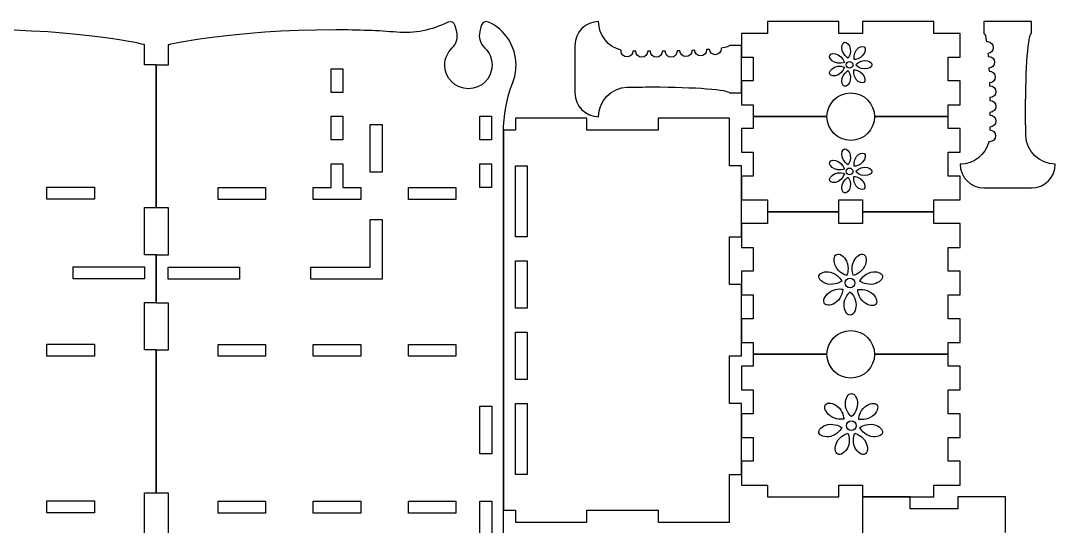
# Model space of a CAD drawing. Extents: x 0 to 3388, y 171 to 1702.
# Drawn here: x 2154 to 3388, y 1099 to 1702 of the extents above; entities that cross this region are included whole.
import ezdxf

# ---------------------------------------------------------------- set-up
doc = ezdxf.new("R2010")
doc.units = 0
doc.layers.add('A0101_Printing', color=7, linetype='CONTINUOUS')

msp = doc.modelspace()

# ---------------------------------------------------------------- linework, layer by layer
at = {"layer": 'A0101_Printing', "color": 1}
for points in [[(2674.194933, 1688.301958), (2672.330933, 1695.676958)], [(2703.431932, 1695.906958), (2701.608932, 1688.692958)], [(2843.274129, 1700.655657), (2843.274129, 1700.664657)], [(3172.093321, 1587.27906), (3172.093321, 1587.27906), (3259.967319, 1587.27906), (3259.967319, 1601.45206), (3274.140318, 1601.45206), (3274.140318, 1629.799059), (3259.967319, 1629.799059), (3259.967319, 1658.145059), (3274.140318, 1658.145059), (3274.140318, 1686.492058), (3242.959319, 1686.492058), (3242.959319, 1700.665057), (3157.920321, 1700.665057), (3157.920321, 1686.492058), (3129.573322, 1686.492058), (3129.573322, 1700.665057), (3044.534324, 1700.665057), (3044.534324, 1686.492058), (3013.352325, 1686.492058), (3013.352325, 1658.145059), (3027.526324, 1658.145059), (3027.526324, 1629.799059), (3013.352325, 1629.799059), (3013.352325, 1601.45206), (3027.526324, 1601.45206), (3027.526324, 1587.27906), (3115.400322, 1587.27906)], [(3359.198516, 1686.492058), (3359.198516, 1686.492058), (3359.198516, 1700.665057), (3302.505517, 1700.665057), (3302.505517, 1686.492058)], [(2316.029942, 1479.085963), (2316.029942, 1649.039959), (2301.856942, 1649.039959), (2301.856942, 1673.133958)], [(2330.202942, 1672.818958), (2330.202942, 1648.723959), (2316.029942, 1648.723959), (2316.029942, 1478.770963), (2330.077942, 1478.770963)], [(2814.92813, 1672.318658), (2814.92813, 1643.962659), (2814.92813, 1643.953659), (2814.92813, 1643.953659), (2814.92813, 1615.59766)], [(2999.180125, 1615.60666), (3013.353125, 1615.60666), (3013.353125, 1672.299658), (2999.180125, 1672.299658)], [(3115.400322, 1587.27946), (3027.526324, 1587.27946), (3027.526324, 1573.105461), (3013.352325, 1573.105461), (3013.352325, 1544.759461), (3027.526324, 1544.759461), (3027.526324, 1516.413462), (3013.352325, 1516.413462), (3013.352325, 1488.066463), (3044.534324, 1488.066463), (3044.534324, 1473.893463), (3129.573322, 1473.893463), (3129.573322, 1488.066463), (3157.920321, 1488.066463), (3157.920321, 1473.893463)], [(3157.920321, 1473.893463), (3242.959319, 1473.893463), (3242.959319, 1488.066463), (3274.140318, 1488.066463), (3274.140318, 1516.413462), (3259.967319, 1516.413462), (3259.967319, 1544.759461), (3274.140318, 1544.759461), (3274.140318, 1573.105461), (3259.967319, 1573.105461), (3259.967319, 1587.27946), (3172.093321, 1587.27946)], [(1902.171952, 1569.917961), (1902.171952, 1058.015974), (1958.729951, 1058.015974), (1958.729951, 1072.189973), (2043.768949, 1072.189973), (2043.768949, 1058.015974), (2157.154946, 1058.015974), (2157.154946, 1072.189973), (2242.193944, 1072.189973), (2242.193944, 1058.015974), (2301.856942, 1058.015974), (2301.856942, 1138.803972), (2316.029942, 1138.803972), (2316.029942, 1309.006967), (2301.981942, 1309.006967), (2301.981942, 1365.699966), (2316.029942, 1365.699966), (2316.029942, 1422.392964), (2301.981942, 1422.392964), (2301.981942, 1479.085963), (2316.029942, 1479.085963)], [(2330.077942, 1478.770963), (2330.077942, 1422.076964), (2316.029942, 1422.076964), (2316.029942, 1365.384966), (2330.077942, 1365.384966), (2330.077942, 1308.691967), (2316.029942, 1308.691967), (2316.029942, 1138.487972), (2330.202942, 1138.487972), (2330.202942, 1057.700974), (2389.86594, 1057.700974), (2389.86594, 1071.873973), (2474.904938, 1071.873973), (2474.904938, 1057.700974), (2588.290935, 1057.700974), (2588.290935, 1071.873973), (2673.329933, 1071.873973), (2673.329933, 1057.700974), (2729.887932, 1057.700974), (2729.887932, 1568.148961)], [(3274.149518, 1530.586062), (3274.140518, 1530.586062)], [(3302.486517, 1502.240062), (3330.842517, 1502.240062), (3330.851517, 1502.240062), (3359.207516, 1502.240062)], [(3172.093121, 1303.813867), (3172.093121, 1303.813867), (3259.967119, 1303.813867), (3259.967119, 1317.987867), (3274.140118, 1317.987867), (3274.140118, 1346.333866), (3259.967119, 1346.333866), (3259.967119, 1374.679866), (3274.140118, 1374.679866), (3274.140118, 1403.026865), (3259.967119, 1403.026865), (3259.967119, 1431.372864), (3274.140118, 1431.372864), (3274.140118, 1459.719864), (3242.959119, 1459.719864), (3242.959119, 1473.892863), (3157.920121, 1473.892863), (3157.920121, 1459.719864), (3129.573122, 1459.719864), (3129.573122, 1473.892863), (3044.534124, 1473.892863), (3044.534124, 1459.719864), (3013.353125, 1459.719864), (3013.353125, 1431.372864), (3027.526124, 1431.372864), (3027.526124, 1403.026865), (3013.353125, 1403.026865), (3013.353125, 1374.679866), (3027.526124, 1374.679866), (3027.526124, 1346.333866), (3013.353125, 1346.333866)], [(3013.353125, 1346.333866), (3013.353125, 1317.987867), (3027.526124, 1317.987867), (3027.526124, 1303.813867), (3115.400122, 1303.813867), (3115.400122, 1303.813867)], [(3115.399822, 1303.814267), (3115.399822, 1303.814267), (3027.525824, 1303.814267), (3027.525824, 1289.641268), (3013.352825, 1289.641268), (3013.352825, 1261.294268), (3027.525824, 1261.294268), (3027.525824, 1232.948269), (3013.352825, 1232.948269), (3013.352825, 1204.60127), (3027.525824, 1204.60127), (3027.525824, 1176.255271), (3013.352825, 1176.255271), (3013.352825, 1147.908271), (3044.533824, 1147.908271), (3044.533824, 1133.735272), (3129.573822, 1133.735272), (3129.573822, 1147.908271), (3157.919821, 1147.908271), (3157.919821, 1133.735272), (3242.958819, 1133.735272), (3242.958819, 1147.908271), (3274.139818, 1147.908271), (3274.139818, 1176.255271), (3259.966819, 1176.255271), (3259.966819, 1204.60127), (3274.139818, 1204.60127), (3274.139818, 1232.948269), (3259.966819, 1232.948269), (3259.966819, 1261.294268), (3274.139818, 1261.294268)], [(3274.139818, 1261.294268), (3274.139818, 1289.641268), (3259.966819, 1289.641268), (3259.966819, 1303.814267), (3172.092821, 1303.814267), (3172.092821, 1303.814267)], [(3327.999017, 1091.215573), (3327.999017, 1133.735572), (3271.306018, 1133.735572), (3271.306018, 1119.561572), (3214.61302, 1119.561572), (3214.61302, 1133.735572), (3157.920021, 1133.735572), (3157.920021, 1006.176575)]]:
    msp.add_lwpolyline(points, dxfattribs=at)
for points in [[(3302.505517, 1686.492058)], [(2999.180125, 1672.299658)], [(3136.441322, 1675.941058)], [(3159.844321, 1670.483058)], [(3142.349321, 1653.162059)], [(2538.549937, 1616.12596), (2524.376937, 1616.12596), (2524.376937, 1644.471959), (2538.549937, 1644.471959)], [(3124.427322, 1652.128059)], [(3168.994321, 1649.123059)], [(3118.771322, 1638.013059)], [(3158.013321, 1637.970059)], [(3136.443322, 1623.452059)], [(2538.549937, 1559.432961), (2524.376937, 1559.432961), (2524.376937, 1587.77896), (2538.549937, 1587.77896)], [(2701.541932, 1587.77896), (2715.714932, 1587.77896), (2715.714932, 1559.432961), (2701.541932, 1559.432961)], [(3013.352925, 1160.304971), (3013.352925, 1245.344969), (2999.179925, 1245.344969), (2999.179925, 1302.037967), (3013.352925, 1302.037967), (3013.352925, 1387.076965), (2999.179925, 1387.076965), (2999.179925, 1443.769964), (3013.352925, 1443.769964), (3013.352925, 1528.808962), (2999.179925, 1528.808962), (2999.179925, 1585.50196), (2914.139927, 1585.50196), (2914.139927, 1571.328961), (2829.100929, 1571.328961), (2829.100929, 1585.50196), (2744.061931, 1585.50196), (2744.061931, 1571.328961), (2729.887932, 1571.328961), (2729.887932, 1117.785972), (2744.061931, 1117.785972), (2744.061931, 1103.611972), (2829.100929, 1103.611972), (2829.100929, 1117.785972), (2914.139927, 1117.785972), (2914.139927, 1103.611972), (2999.179925, 1103.611972), (2999.179925, 1160.304971)], [(3172.093321, 1587.27906)], [(2585.320935, 1521.164962), (2571.147936, 1521.164962), (2571.147936, 1577.857961), (2585.320935, 1577.857961)], [(3136.441322, 1548.737461)], [(3159.844321, 1543.279461)], [(2559.809936, 1488.566963), (2503.115937, 1488.566963), (2503.115937, 1502.739962), (2524.375937, 1502.739962), (2524.375937, 1531.085962), (2538.549937, 1531.085962), (2538.549937, 1502.739962), (2559.809936, 1502.739962)], [(2701.541932, 1531.085962), (2715.714932, 1531.085962), (2715.714932, 1502.739962), (2701.541932, 1502.739962)], [(2744.061931, 1528.808962), (2758.234931, 1528.808962), (2758.234931, 1443.769964), (2744.061931, 1443.769964)], [(3124.427322, 1524.924462)], [(3142.349321, 1525.958462)], [(3168.994321, 1521.919462)], [(3118.771322, 1510.809462)], [(3158.013321, 1510.766462)], [(2185.635945, 1503.055962), (2242.328944, 1503.055962), (2242.328944, 1488.882963), (2185.635945, 1488.882963)], [(2446.423939, 1488.566963), (2389.73094, 1488.566963), (2389.73094, 1502.739962), (2446.423939, 1502.739962)], [(2616.501935, 1502.739962), (2673.194933, 1502.739962), (2673.194933, 1488.566963), (2616.501935, 1488.566963)], [(3136.443322, 1496.248463)], [(2500.281937, 1407.778965), (2571.147936, 1407.778965), (2571.147936, 1464.471963), (2585.320935, 1464.471963), (2585.320935, 1407.778965), (2585.320935, 1393.605965), (2571.147936, 1393.605965), (2500.281937, 1393.605965)], [(3126.897122, 1422.922864)], [(2301.856942, 1393.921965), (2216.817945, 1393.921965), (2216.817945, 1408.094965), (2301.856942, 1408.094965)], [(2330.202942, 1407.778965), (2415.24194, 1407.778965), (2415.24194, 1393.605965), (2330.202942, 1393.605965)], [(2744.061931, 1415.422965), (2758.234931, 1415.422965), (2758.234931, 1358.729966), (2744.061931, 1358.729966)], [(3147.253121, 1414.765865)], [(3105.897122, 1397.436865)], [(3181.59612, 1397.439865)], [(3148.744121, 1388.918865)], [(3126.834122, 1366.328866)], [(3173.725121, 1363.687866)], [(3142.919121, 1350.492866)], [(2744.061931, 1330.383967), (2758.234931, 1330.383967), (2758.234931, 1273.690968), (2744.061931, 1273.690968)], [(2242.328944, 1301.795967), (2185.635945, 1301.795967), (2185.635945, 1315.968967), (2242.328944, 1315.968967)], [(2389.73094, 1315.652967), (2446.423939, 1315.652967), (2446.423939, 1301.479967), (2389.73094, 1301.479967)], [(2503.115937, 1315.652967), (2559.808936, 1315.652967), (2559.808936, 1301.479967), (2503.115937, 1301.479967)], [(2616.501935, 1315.652967), (2673.194933, 1315.652967), (2673.194933, 1301.479967), (2616.501935, 1301.479967)], [(3144.573821, 1257.135269)], [(2701.676932, 1241.952969), (2715.849932, 1241.952969), (2715.849932, 1185.25997), (2701.676932, 1185.25997)], [(2744.061931, 1245.344969), (2758.234931, 1245.344969), (2758.234931, 1160.305971), (2744.061931, 1160.305971)], [(3113.767822, 1243.940269)], [(3160.658821, 1241.299269)], [(3105.897822, 1210.18827)], [(3138.748822, 1218.70927)], [(3181.59582, 1210.19127)], [(3140.239821, 1192.86227)], [(3160.596821, 1184.70527)], [(2242.328944, 1114.708972), (2185.635945, 1114.708972), (2185.635945, 1128.881972), (2242.328944, 1128.881972)], [(2389.73094, 1128.566972), (2446.423939, 1128.566972), (2446.423939, 1114.393972), (2389.73094, 1114.393972)], [(2503.115937, 1128.566972), (2559.808936, 1128.566972), (2559.808936, 1114.393972), (2503.115937, 1114.393972)], [(2616.501935, 1128.566972), (2673.194933, 1128.566972), (2673.194933, 1114.393972), (2616.501935, 1114.393972)], [(2701.676932, 1128.566972), (2715.849932, 1128.566972), (2715.849932, 1071.873973), (2701.676932, 1071.873973)]]:
    msp.add_lwpolyline(points, close=True, dxfattribs=at)
for points in [[(2712.129932, 1700.079957), (2708.580932, 1701.742957), (2704.391932, 1699.706958), (2703.431932, 1695.906958)], [(2301.856942, 1673.133958), (2301.856942, 1673.133958), (2228.791944, 1691.038958), (2102.013947, 1691.038958)], [(2530.045937, 1690.723958), (2403.26794, 1690.723958), (2330.202942, 1672.818958), (2330.202942, 1672.818958)], [(2602.816935, 1687.933958), (2581.064935, 1689.894958), (2556.749936, 1690.723958), (2530.045937, 1690.723958)], [(2663.274933, 1699.676958), (2644.457934, 1690.498958), (2623.667934, 1686.052958), (2602.816935, 1687.933958)], [(2663.592933, 1699.829958), (2663.486933, 1699.778958), (2663.380933, 1699.727958), (2663.274933, 1699.676958)], [(2672.330933, 1695.676958), (2671.365933, 1699.494958), (2667.142933, 1701.534957), (2663.592933, 1699.829958)], [(2744.801931, 1648.717959), (2744.801931, 1671.440958), (2731.431932, 1691.038958), (2712.129932, 1700.079957)], [(2843.274129, 1700.664657), (2827.619129, 1700.664657), (2814.92813, 1687.973658), (2814.92813, 1672.318658)], [(2870.084128, 1666.564658), (2854.664129, 1670.288658), (2843.274129, 1684.165658), (2843.274129, 1700.655657)], [(2668.461933, 1668.923958), (2673.666933, 1673.959958), (2675.969933, 1681.279958), (2674.194933, 1688.301958)], [(2701.608932, 1688.692958), (2699.812933, 1681.588958), (2702.190932, 1674.188958), (2707.515932, 1669.155958)], [(3302.505517, 1686.492058), (3303.650517, 1686.492058), (3304.731517, 1682.957058), (3305.689517, 1676.689058)], [(3352.111516, 1594.36606), (3352.111516, 1645.246059), (3355.284516, 1686.492058), (3359.198516, 1686.492058)], [(2659.886934, 1648.717959), (2659.886934, 1656.647959), (2663.173933, 1663.808958), (2668.461933, 1668.923958)], [(2707.515932, 1669.155958), (2712.944932, 1664.025958), (2716.330932, 1656.767959), (2716.330932, 1648.717959)], [(2870.002128, 1665.540658), (2870.002128, 1665.889658), (2870.035128, 1666.229658), (2870.084128, 1666.564658)], [(2877.088128, 1658.453659), (2873.174128, 1658.453659), (2870.002128, 1661.626658), (2870.002128, 1665.540658)], [(2884.170128, 1665.433658), (2884.112128, 1661.569658), (2880.966128, 1658.453659), (2877.088128, 1658.453659)], [(2887.553128, 1665.372658), (2886.418128, 1665.391658), (2885.289128, 1665.411658), (2884.170128, 1665.433658)], [(2887.545128, 1665.213658), (2887.545128, 1665.267658), (2887.552128, 1665.319658), (2887.553128, 1665.372658)], [(2894.632128, 1658.126659), (2890.718128, 1658.126659), (2887.545128, 1661.299658), (2887.545128, 1665.213658)], [(2901.719127, 1665.213658), (2901.719127, 1661.299658), (2898.546128, 1658.126659), (2894.632128, 1658.126659)], [(2905.089127, 1665.216658), (2903.960127, 1665.217658), (2902.836127, 1665.221658), (2901.718127, 1665.226658)], [(2901.718127, 1665.226658), (2901.718127, 1665.221658), (2901.719127, 1665.217658), (2901.719127, 1665.213658)], [(2905.089127, 1665.213658), (2905.089127, 1665.214658), (2905.089127, 1665.215658), (2905.089127, 1665.216658)], [(2912.176127, 1658.126659), (2908.262127, 1658.126659), (2905.089127, 1661.299658), (2905.089127, 1665.213658)], [(2919.262127, 1665.213658), (2919.262127, 1661.299658), (2916.089127, 1658.126659), (2912.176127, 1658.126659)], [(2922.638127, 1665.314658), (2921.518127, 1665.299658), (2920.392127, 1665.286658), (2919.259127, 1665.274658)], [(2919.259127, 1665.274658), (2919.259127, 1665.254658), (2919.262127, 1665.234658), (2919.262127, 1665.213658)], [(2922.633127, 1665.213658), (2922.633127, 1665.247658), (2922.637127, 1665.280658), (2922.638127, 1665.314658)], [(2929.719127, 1658.126659), (2925.805127, 1658.126659), (2922.633127, 1661.299658), (2922.633127, 1665.213658)], [(2936.806127, 1665.213658), (2936.806127, 1661.299658), (2933.633127, 1658.126659), (2929.719127, 1658.126659)], [(2940.189126, 1665.685658), (2939.065127, 1665.652658), (2937.932127, 1665.620658), (2936.787127, 1665.590658)], [(2936.787127, 1665.590658), (2936.794127, 1665.464658), (2936.806127, 1665.340658), (2936.806127, 1665.213658)], [(2947.263126, 1658.859659), (2943.437126, 1658.859659), (2940.327126, 1661.893658), (2940.189126, 1665.685658)], [(2954.349126, 1665.945658), (2954.349126, 1662.031658), (2951.177126, 1658.859659), (2947.263126, 1658.859659)], [(2957.739126, 1666.381658), (2956.621126, 1666.324658), (2955.487126, 1666.269658), (2954.336126, 1666.216658)], [(2954.336126, 1666.216658), (2954.339126, 1666.126658), (2954.349126, 1666.037658), (2954.349126, 1665.945658)], [(2964.806126, 1659.669659), (2961.019126, 1659.669659), (2957.935126, 1662.643658), (2957.739126, 1666.381658)], [(2971.893126, 1666.756658), (2971.893126, 1662.842658), (2968.720126, 1659.669659), (2964.806126, 1659.669659)], [(2975.299126, 1667.539658), (2974.188126, 1667.444658), (2973.042126, 1667.353658), (2971.868126, 1667.263658)], [(2971.868126, 1667.263658), (2971.879126, 1667.095658), (2971.893126, 1666.927658), (2971.893126, 1666.756658)], [(2982.350125, 1661.155658), (2978.673126, 1661.155658), (2975.652126, 1663.955658), (2975.299126, 1667.539658)], [(2989.437125, 1668.241658), (2989.437125, 1664.327658), (2986.264125, 1661.155658), (2982.350125, 1661.155658)], [(2999.180125, 1672.299658), (2999.180125, 1671.154658), (2995.646125, 1670.073658), (2989.378125, 1669.116658)], [(2989.378125, 1669.116658), (2989.413125, 1668.828658), (2989.437125, 1668.538658), (2989.437125, 1668.241658)], [(3133.511322, 1666.369058), (3132.326322, 1671.127058), (3133.965322, 1675.376058), (3136.441322, 1675.941058)], [(3140.729321, 1657.158059), (3139.774322, 1657.698059), (3134.960322, 1660.547058), (3133.511322, 1666.369058)], [(3136.441322, 1675.941058), (3138.916322, 1676.508058), (3142.239321, 1673.390058), (3143.236321, 1668.591058)], [(3143.236321, 1668.591058), (3144.455321, 1662.714058), (3141.355321, 1658.059059), (3140.729321, 1657.158059)], [(3147.832321, 1655.421059), (3147.658321, 1656.504059), (3146.883321, 1662.043058), (3150.534321, 1666.808058)], [(3150.534321, 1666.808058), (3153.513321, 1670.701058), (3157.860321, 1672.067058), (3159.844321, 1670.483058)], [(3159.844321, 1670.483058), (3161.828321, 1668.902058), (3161.464321, 1664.360058), (3158.331321, 1660.589058)], [(3305.689517, 1676.689058), (3305.976517, 1676.725058), (3306.266517, 1676.749058), (3306.563517, 1676.749058)], [(3306.563517, 1676.749058), (3310.477517, 1676.749058), (3313.650517, 1673.576058), (3313.650517, 1669.662058)], [(3313.650517, 1669.662058), (3313.650517, 1665.985058), (3310.849517, 1662.964058), (3307.265517, 1662.611058)], [(3124.427322, 1652.128059), (3119.970322, 1654.166059), (3117.671322, 1658.100059), (3118.773322, 1660.387058)], [(3118.773322, 1660.387058), (3119.873322, 1662.674058), (3124.381322, 1663.327058), (3128.755322, 1661.115058)], [(3128.755322, 1661.115058), (3134.111322, 1658.406059), (3135.817322, 1653.076059), (3136.132322, 1652.025059)], [(3138.317322, 1649.130059), (3138.317322, 1651.356059), (3140.123321, 1653.162059), (3142.349321, 1653.162059)], [(3142.349321, 1653.162059), (3144.575321, 1653.162059), (3146.381321, 1651.356059), (3146.381321, 1649.130059)], [(3158.331321, 1660.589058), (3154.497321, 1655.971059), (3148.924321, 1655.492059), (3147.832321, 1655.421059)], [(3149.726321, 1649.123059), (3150.464321, 1649.934059), (3154.313321, 1653.993059), (3160.314321, 1654.110059)], [(3160.314321, 1654.110059), (3165.216321, 1654.208059), (3168.994321, 1651.661059), (3168.994321, 1649.123059)], [(3307.265517, 1662.611058), (3307.360517, 1661.500058), (3307.451517, 1660.354058), (3307.541517, 1659.179059)], [(3307.541517, 1659.179059), (3307.709517, 1659.191059), (3307.877517, 1659.205059), (3308.048517, 1659.205059)], [(3308.048517, 1659.205059), (3311.962517, 1659.205059), (3315.135517, 1656.032059), (3315.135517, 1652.118059)], [(2688.108933, 1620.559959), (2672.522933, 1620.559959), (2659.886934, 1633.166959), (2659.886934, 1648.717959)], [(2716.330932, 1648.717959), (2716.330932, 1633.166959), (2703.695932, 1620.559959), (2688.108933, 1620.559959)], [(2740.839931, 1627.860959), (2743.396931, 1634.316959), (2744.801931, 1641.352959), (2744.801931, 1648.717959)], [(3118.771322, 1638.013059), (3117.672322, 1640.300059), (3119.971322, 1644.231059), (3124.428322, 1646.272059)], [(3136.132322, 1652.025059), (3135.113322, 1651.618059), (3129.886322, 1649.628059), (3124.427322, 1652.128059)], [(3124.428322, 1646.272059), (3129.884322, 1648.769059), (3135.113322, 1646.783059), (3136.132322, 1646.372059)], [(3136.132322, 1646.372059), (3135.817322, 1645.321059), (3134.112322, 1639.994059), (3128.756322, 1637.285059)], [(3133.511322, 1633.023059), (3134.960322, 1638.846059), (3139.776322, 1641.695059), (3140.729321, 1642.235059)], [(3142.349321, 1645.098059), (3140.123321, 1645.098059), (3138.317322, 1646.902059), (3138.317322, 1649.130059)], [(3140.729321, 1642.235059), (3141.354321, 1641.336059), (3144.455321, 1636.679059), (3143.236321, 1630.802059)], [(3146.381321, 1649.130059), (3146.381321, 1646.902059), (3144.575321, 1645.098059), (3142.349321, 1645.098059)], [(3150.216321, 1631.751059), (3146.565321, 1636.515059), (3147.340321, 1642.055059), (3147.513321, 1643.140059)], [(3147.513321, 1643.140059), (3148.608321, 1643.067059), (3154.182321, 1642.588059), (3158.013321, 1637.970059)], [(3160.314321, 1644.136059), (3154.313321, 1644.253059), (3150.464321, 1648.314059), (3149.726321, 1649.123059)], [(3168.994321, 1649.123059), (3168.994321, 1646.584059), (3165.216321, 1644.040059), (3160.314321, 1644.136059)], [(3315.135517, 1652.118059), (3315.135517, 1648.331059), (3312.161517, 1645.247059), (3308.423517, 1645.051059)], [(3308.423517, 1645.051059), (3308.480517, 1643.933059), (3308.535517, 1642.799059), (3308.588517, 1641.648059)], [(3308.588517, 1641.648059), (3308.679517, 1641.651059), (3308.767517, 1641.661059), (3308.859517, 1641.661059)], [(3308.859517, 1641.661059), (3312.773517, 1641.661059), (3315.945517, 1638.489059), (3315.945517, 1634.575059)], [(2729.887932, 1568.148961), (2729.887932, 1588.55296), (2733.325932, 1608.89196), (2740.839931, 1627.860959)], [(3128.756322, 1637.285059), (3124.381322, 1635.071059), (3119.873322, 1635.725059), (3118.771322, 1638.013059)], [(3136.443322, 1623.452059), (3133.968322, 1624.016059), (3132.326322, 1628.265059), (3133.511322, 1633.023059)], [(3143.236321, 1630.802059), (3142.239321, 1626.003059), (3138.916322, 1622.888059), (3136.443322, 1623.452059)], [(3159.526321, 1628.076059), (3157.541321, 1626.493059), (3153.194321, 1627.858059), (3150.216321, 1631.751059)], [(3158.013321, 1637.970059), (3161.146321, 1634.199059), (3161.510321, 1629.659059), (3159.526321, 1628.076059)], [(3315.945517, 1634.575059), (3315.945517, 1630.749059), (3312.911517, 1627.639059), (3309.119517, 1627.501059)], [(2814.92813, 1615.59766), (2814.92813, 1599.94166), (2827.619129, 1587.25066), (2843.274129, 1587.25066)], [(2843.274129, 1587.25066), (2843.274129, 1606.26966), (2858.421129, 1621.822659), (2877.433128, 1622.318659)], [(2877.433128, 1622.318659), (2886.728128, 1622.561659), (2896.691128, 1622.693659), (2907.054127, 1622.693659)], [(2907.054127, 1622.693659), (2957.934126, 1622.693659), (2999.180125, 1619.52066), (2999.180125, 1615.60666)], [(3115.400322, 1587.27906), (3115.400322, 1602.93406), (3128.091322, 1615.62506), (3143.746321, 1615.62506)], [(3143.746321, 1615.62506), (3159.401321, 1615.62506), (3172.093321, 1602.93406), (3172.093321, 1587.27906)], [(3309.119517, 1627.501059), (3309.152517, 1626.377059), (3309.184517, 1625.244059), (3309.214517, 1624.099059)], [(3309.214517, 1624.099059), (3309.340517, 1624.105059), (3309.464517, 1624.118059), (3309.591517, 1624.118059)], [(3309.591517, 1624.118059), (3313.505517, 1624.118059), (3316.678517, 1620.945059), (3316.678517, 1617.03106)], [(3316.678517, 1617.03106), (3316.678517, 1613.11706), (3313.505517, 1609.94506), (3309.591517, 1609.94506)], [(3309.591517, 1609.94506), (3309.557517, 1609.94506), (3309.524517, 1609.94906), (3309.490517, 1609.95006)], [(3309.490517, 1609.95006), (3309.505517, 1608.83006), (3309.518517, 1607.70406), (3309.530517, 1606.57106)], [(3309.530517, 1606.57106), (3309.550517, 1606.57106), (3309.570517, 1606.57406), (3309.591517, 1606.57406)], [(3309.591517, 1606.57406), (3313.505517, 1606.57406), (3316.678517, 1603.40106), (3316.678517, 1599.48706)], [(3309.588517, 1592.40106), (3309.587517, 1591.27206), (3309.583517, 1590.14806), (3309.578517, 1589.03006)], [(3309.591517, 1592.40106), (3309.590517, 1592.40106), (3309.589517, 1592.40106), (3309.588517, 1592.40106)], [(3316.678517, 1599.48706), (3316.678517, 1595.57406), (3313.505517, 1592.40106), (3309.591517, 1592.40106)], [(3352.486516, 1564.745061), (3352.243516, 1574.040061), (3352.111516, 1584.00306), (3352.111516, 1594.36606)], [(3143.746321, 1558.932461), (3128.091322, 1558.932461), (3115.400322, 1571.623461), (3115.400322, 1587.27946)], [(3172.093321, 1587.27946), (3172.093321, 1571.623461), (3159.401321, 1558.932461), (3143.746321, 1558.932461)], [(3309.578517, 1589.03006), (3309.583517, 1589.03006), (3309.587517, 1589.03006), (3309.591517, 1589.03006)], [(3309.591517, 1589.03006), (3313.505517, 1589.03006), (3316.678517, 1585.85806), (3316.678517, 1581.94406)], [(3316.678517, 1581.94406), (3316.678517, 1578.030061), (3313.505517, 1574.857061), (3309.591517, 1574.857061)], [(3309.432517, 1574.865061), (3309.413517, 1573.730061), (3309.393517, 1572.601061), (3309.371517, 1571.482061)], [(3309.371517, 1571.482061), (3313.235517, 1571.424061), (3316.351517, 1568.278061), (3316.351517, 1564.400061)], [(3309.591517, 1574.857061), (3309.537517, 1574.857061), (3309.485517, 1574.864061), (3309.432517, 1574.865061)], [(3308.240517, 1557.396061), (3304.516517, 1541.976061), (3290.639518, 1530.586062), (3274.149518, 1530.586062)], [(3309.264517, 1557.314061), (3308.915517, 1557.314061), (3308.576517, 1557.347061), (3308.240517, 1557.396061)], [(3316.351517, 1564.400061), (3316.351517, 1560.486061), (3313.178517, 1557.314061), (3309.264517, 1557.314061)], [(3387.554515, 1530.586062), (3368.536516, 1530.586062), (3352.983516, 1545.733061), (3352.486516, 1564.745061)], [(3133.511322, 1539.165462), (3132.326322, 1543.923461), (3133.965322, 1548.172461), (3136.441322, 1548.737461)], [(3136.441322, 1548.737461), (3138.916322, 1549.304461), (3142.239321, 1546.186461), (3143.236321, 1541.387461)], [(3143.236321, 1541.387461), (3144.455321, 1535.510462), (3141.355321, 1530.855462), (3140.729321, 1529.954462)], [(3150.534321, 1539.604462), (3153.513321, 1543.497461), (3157.860321, 1544.863461), (3159.844321, 1543.279461)], [(3159.844321, 1543.279461), (3161.828321, 1541.698461), (3161.464321, 1537.156462), (3158.331321, 1533.386462)], [(3124.427322, 1524.924462), (3119.970322, 1526.962462), (3117.671322, 1530.896462), (3118.773322, 1533.184462)], [(3118.773322, 1533.184462), (3119.873322, 1535.471462), (3124.381322, 1536.123462), (3128.755322, 1533.912462)], [(3128.755322, 1533.912462), (3134.111322, 1531.202462), (3135.817322, 1525.873462), (3136.132322, 1524.822462)], [(3140.729321, 1529.954462), (3139.774322, 1530.494462), (3134.960322, 1533.343462), (3133.511322, 1539.165462)], [(3147.832321, 1528.218462), (3147.658321, 1529.300462), (3146.883321, 1534.839462), (3150.534321, 1539.604462)], [(3158.331321, 1533.386462), (3154.497321, 1528.768462), (3148.924321, 1528.289462), (3147.832321, 1528.218462)], [(3274.140518, 1530.586062), (3274.140518, 1514.931062), (3286.831518, 1502.240062), (3302.486517, 1502.240062)], [(3359.207516, 1502.240062), (3374.863516, 1502.240062), (3387.554515, 1514.931062), (3387.554515, 1530.586062)], [(3118.771322, 1510.809462), (3117.672322, 1513.096462), (3119.971322, 1517.028462), (3124.428322, 1519.068462)], [(3136.132322, 1524.822462), (3135.113322, 1524.414462), (3129.886322, 1522.425462), (3124.427322, 1524.924462)], [(3124.428322, 1519.068462), (3129.884322, 1521.565462), (3135.113322, 1519.579462), (3136.132322, 1519.168462)], [(3136.132322, 1519.168462), (3135.817322, 1518.118462), (3134.112322, 1512.790462), (3128.756322, 1510.081462)], [(3138.317322, 1521.926462), (3138.317322, 1524.152462), (3140.123321, 1525.958462), (3142.349321, 1525.958462)], [(3142.349321, 1517.894462), (3140.123321, 1517.894462), (3138.317322, 1519.698462), (3138.317322, 1521.926462)], [(3142.349321, 1525.958462), (3144.575321, 1525.958462), (3146.381321, 1524.152462), (3146.381321, 1521.926462)], [(3146.381321, 1521.926462), (3146.381321, 1519.698462), (3144.575321, 1517.894462), (3142.349321, 1517.894462)], [(3149.726321, 1521.919462), (3150.464321, 1522.730462), (3154.313321, 1526.789462), (3160.314321, 1526.906462)], [(3160.314321, 1516.932462), (3154.313321, 1517.049462), (3150.464321, 1521.110462), (3149.726321, 1521.919462)], [(3160.314321, 1526.906462), (3165.216321, 1527.004462), (3168.994321, 1524.458462), (3168.994321, 1521.919462)], [(3168.994321, 1521.919462), (3168.994321, 1519.380462), (3165.216321, 1516.836462), (3160.314321, 1516.932462)], [(3128.756322, 1510.081462), (3124.381322, 1507.867462), (3119.873322, 1508.522462), (3118.771322, 1510.809462)], [(3136.443322, 1496.248463), (3133.968322, 1496.812463), (3132.326322, 1501.062462), (3133.511322, 1505.819462)], [(3133.511322, 1505.819462), (3134.960322, 1511.642462), (3139.776322, 1514.491462), (3140.729321, 1515.031462)], [(3140.729321, 1515.031462), (3141.354321, 1514.132462), (3144.455321, 1509.475462), (3143.236321, 1503.598462)], [(3150.216321, 1504.547462), (3146.565321, 1509.312462), (3147.340321, 1514.852462), (3147.513321, 1515.936462)], [(3147.513321, 1515.936462), (3148.608321, 1515.863462), (3154.182321, 1515.384462), (3158.013321, 1510.766462)], [(3159.526321, 1500.872462), (3157.541321, 1499.289463), (3153.194321, 1500.654462), (3150.216321, 1504.547462)], [(3158.013321, 1510.766462), (3161.146321, 1506.996462), (3161.510321, 1502.456462), (3159.526321, 1500.872462)], [(3143.236321, 1503.598462), (3142.239321, 1498.799463), (3138.916322, 1495.684463), (3136.443322, 1496.248463)], [(3125.846122, 1408.523865), (3122.653122, 1414.831865), (3123.598122, 1421.332864), (3126.897122, 1422.922864)], [(3126.897122, 1422.922864), (3130.195122, 1424.508864), (3135.865122, 1421.192864), (3138.808122, 1414.764865)], [(3147.253121, 1414.765865), (3150.192121, 1421.193864), (3155.866121, 1424.509864), (3159.165121, 1422.919864)], [(3159.165121, 1422.919864), (3162.463121, 1421.333864), (3163.404121, 1414.832865), (3160.214121, 1408.524865)], [(3138.952122, 1397.884865), (3137.437122, 1398.338865), (3129.754122, 1400.798865), (3125.846122, 1408.523865)], [(3138.808122, 1414.764865), (3142.409121, 1406.895865), (3139.544122, 1399.353865), (3138.952122, 1397.884865)], [(3147.105121, 1397.885865), (3146.517121, 1399.354865), (3143.648121, 1406.892865), (3147.253121, 1414.765865)], [(3160.214121, 1408.524865), (3156.307121, 1400.799865), (3148.621121, 1398.340865), (3147.105121, 1397.885865)], [(3116.497122, 1387.639865), (3109.576122, 1389.077865), (3105.083122, 1393.870865), (3105.897122, 1397.436865)], [(3105.897122, 1397.436865), (3106.711122, 1401.006865), (3112.839122, 1403.374865), (3119.700122, 1401.665865)], [(3119.700122, 1401.665865), (3128.098122, 1399.575865), (3132.207122, 1392.629865), (3132.986122, 1391.255865)], [(3137.115122, 1388.918865), (3137.115122, 1392.129865), (3139.716122, 1394.733865), (3142.930121, 1394.733865)], [(3142.930121, 1394.733865), (3146.140121, 1394.733865), (3148.744121, 1392.129865), (3148.744121, 1388.918865)], [(3154.507121, 1391.255865), (3155.285121, 1392.633865), (3159.395121, 1399.575865), (3167.792121, 1401.665865)], [(3167.792121, 1401.665865), (3174.653121, 1403.374865), (3180.78212, 1401.009865), (3181.59612, 1397.439865)], [(3181.59612, 1397.439865), (3182.41312, 1393.870865), (3177.917121, 1389.077865), (3170.996121, 1387.639865)], [(3132.986122, 1391.255865), (3131.689122, 1390.353865), (3124.972122, 1385.881865), (3116.497122, 1387.639865)], [(3117.865122, 1377.573866), (3124.737122, 1382.838865), (3132.726122, 1381.721865), (3134.291122, 1381.470865)], [(3134.291122, 1381.470865), (3134.185122, 1379.892866), (3133.494122, 1371.853866), (3126.834122, 1366.328866)], [(3142.930121, 1383.103865), (3139.716122, 1383.103865), (3137.115122, 1385.708865), (3137.115122, 1388.918865)], [(3148.744121, 1388.918865), (3148.744121, 1385.708865), (3146.140121, 1383.103865), (3142.930121, 1383.103865)], [(3152.003121, 1381.011865), (3153.564121, 1381.262865), (3161.553121, 1382.379865), (3168.425121, 1377.114866)], [(3170.996121, 1387.639865), (3162.520121, 1385.881865), (3155.807121, 1390.353865), (3154.507121, 1391.255865)], [(3112.565122, 1364.146866), (3110.282122, 1367.008866), (3112.252122, 1373.277866), (3117.865122, 1377.573866)], [(3135.727122, 1363.009866), (3135.896122, 1371.664866), (3141.752121, 1377.215866), (3142.919121, 1378.279866)], [(3142.919121, 1378.279866), (3144.089121, 1377.215866), (3149.942121, 1371.664866), (3150.111121, 1363.009866)], [(3159.456121, 1365.869866), (3152.795121, 1371.398866), (3152.105121, 1379.436866), (3152.003121, 1381.011865)], [(3168.425121, 1377.114866), (3174.038121, 1372.818866), (3176.008121, 1366.549866), (3173.725121, 1363.687866)], [(3126.834122, 1366.328866), (3121.397122, 1361.810866), (3114.849122, 1361.285866), (3112.565122, 1364.146866)], [(3142.919121, 1350.492866), (3139.258122, 1350.492866), (3135.589122, 1355.940866), (3135.727122, 1363.009866)], [(3150.111121, 1363.009866), (3150.252121, 1355.940866), (3146.581121, 1350.492866), (3142.919121, 1350.492866)], [(3173.725121, 1363.687866), (3171.445121, 1360.826866), (3164.894121, 1361.351866), (3159.456121, 1365.869866)], [(3115.400122, 1303.813867), (3115.400122, 1319.469867), (3128.091122, 1332.160867), (3143.747121, 1332.160867)], [(3143.747121, 1332.160867), (3159.402121, 1332.160867), (3172.093121, 1319.469867), (3172.093121, 1303.813867)], [(3143.745821, 1275.467268), (3128.090822, 1275.467268), (3115.399822, 1288.158268), (3115.399822, 1303.814267)], [(3172.092821, 1303.814267), (3172.092821, 1288.158268), (3159.401821, 1275.467268), (3143.745821, 1275.467268)], [(3113.767822, 1243.940269), (3116.048822, 1246.801269), (3122.598822, 1246.276269), (3128.036822, 1241.758269)], [(3137.381822, 1244.618269), (3137.240822, 1251.687269), (3140.911821, 1257.135269), (3144.573821, 1257.135269)], [(3144.573821, 1257.135269), (3148.235821, 1257.135269), (3151.903821, 1251.687269), (3151.765821, 1244.618269)], [(3160.658821, 1241.299269), (3166.095821, 1245.817269), (3172.643821, 1246.342269), (3174.927821, 1243.481269)], [(3119.068822, 1230.513269), (3113.454822, 1234.809269), (3111.484822, 1241.078269), (3113.767822, 1243.940269)], [(3128.036822, 1241.758269), (3134.697822, 1236.229269), (3135.387822, 1228.191269), (3135.490822, 1226.616269)], [(3144.573821, 1229.348269), (3143.403821, 1230.412269), (3137.550822, 1235.963269), (3137.381822, 1244.618269)], [(3151.765821, 1244.618269), (3151.596821, 1235.963269), (3145.740821, 1230.412269), (3144.573821, 1229.348269)], [(3153.201821, 1226.157269), (3153.307821, 1227.735269), (3153.998821, 1235.774269), (3160.658821, 1241.299269)], [(3174.927821, 1243.481269), (3177.210821, 1240.619269), (3175.241821, 1234.350269), (3169.627821, 1230.054269)], [(3116.497822, 1219.98827), (3124.972822, 1221.746269), (3131.685822, 1217.27427), (3132.986822, 1216.37227)], [(3135.490822, 1226.616269), (3133.928822, 1226.365269), (3125.939822, 1225.248269), (3119.068822, 1230.513269)], [(3138.748822, 1218.70927), (3138.748822, 1221.919269), (3141.352821, 1224.524269), (3144.563821, 1224.524269)], [(3144.563821, 1224.524269), (3147.777821, 1224.524269), (3150.377821, 1221.919269), (3150.377821, 1218.70927)], [(3169.627821, 1230.054269), (3162.755821, 1224.789269), (3154.766821, 1225.906269), (3153.201821, 1226.157269)], [(3154.506821, 1216.37227), (3155.803821, 1217.27427), (3162.520821, 1221.746269), (3170.995821, 1219.98827)], [(3105.897822, 1210.18827), (3105.079822, 1213.75727), (3109.575822, 1218.55027), (3116.497822, 1219.98827)], [(3119.700822, 1205.96227), (3112.839822, 1204.25327), (3106.711822, 1206.61827), (3105.897822, 1210.18827)], [(3132.986822, 1216.37227), (3132.207822, 1214.99427), (3128.098822, 1208.05227), (3119.700822, 1205.96227)], [(3127.278822, 1199.10327), (3131.186822, 1206.82827), (3138.871822, 1209.28727), (3140.387821, 1209.74227)], [(3144.563821, 1212.89427), (3141.352821, 1212.89427), (3138.748822, 1215.49827), (3138.748822, 1218.70927)], [(3140.387821, 1209.74227), (3140.975821, 1208.27327), (3143.844821, 1200.73527), (3140.239821, 1192.86227)], [(3150.377821, 1218.70927), (3150.377821, 1215.49827), (3147.777821, 1212.89427), (3144.563821, 1212.89427)], [(3148.685821, 1192.86327), (3145.083821, 1200.73227), (3147.948821, 1208.27427), (3148.540821, 1209.74327)], [(3148.540821, 1209.74327), (3150.055821, 1209.28927), (3157.738821, 1206.82927), (3161.646821, 1199.10427)], [(3167.792821, 1205.96227), (3159.394821, 1208.05227), (3155.285821, 1214.99827), (3154.506821, 1216.37227)], [(3181.59582, 1210.19127), (3180.78182, 1206.62127), (3174.653821, 1204.25327), (3167.792821, 1205.96227)], [(3170.995821, 1219.98827), (3177.916821, 1218.55027), (3182.40982, 1213.75727), (3181.59582, 1210.19127)], [(3128.328822, 1184.70827), (3125.029822, 1186.29427), (3124.088822, 1192.79527), (3127.278822, 1199.10327)], [(3161.646821, 1199.10427), (3164.839821, 1192.79627), (3163.894821, 1186.29527), (3160.596821, 1184.70527)], [(3140.239821, 1192.86227), (3137.300822, 1186.43427), (3131.626822, 1183.11827), (3128.328822, 1184.70827)], [(3160.596821, 1184.70527), (3157.297821, 1183.11927), (3151.627821, 1186.43527), (3148.685821, 1192.86327)]]:
    msp.add_open_spline(points, degree=3, dxfattribs=at)

doc.saveas('drawing.dxf')
